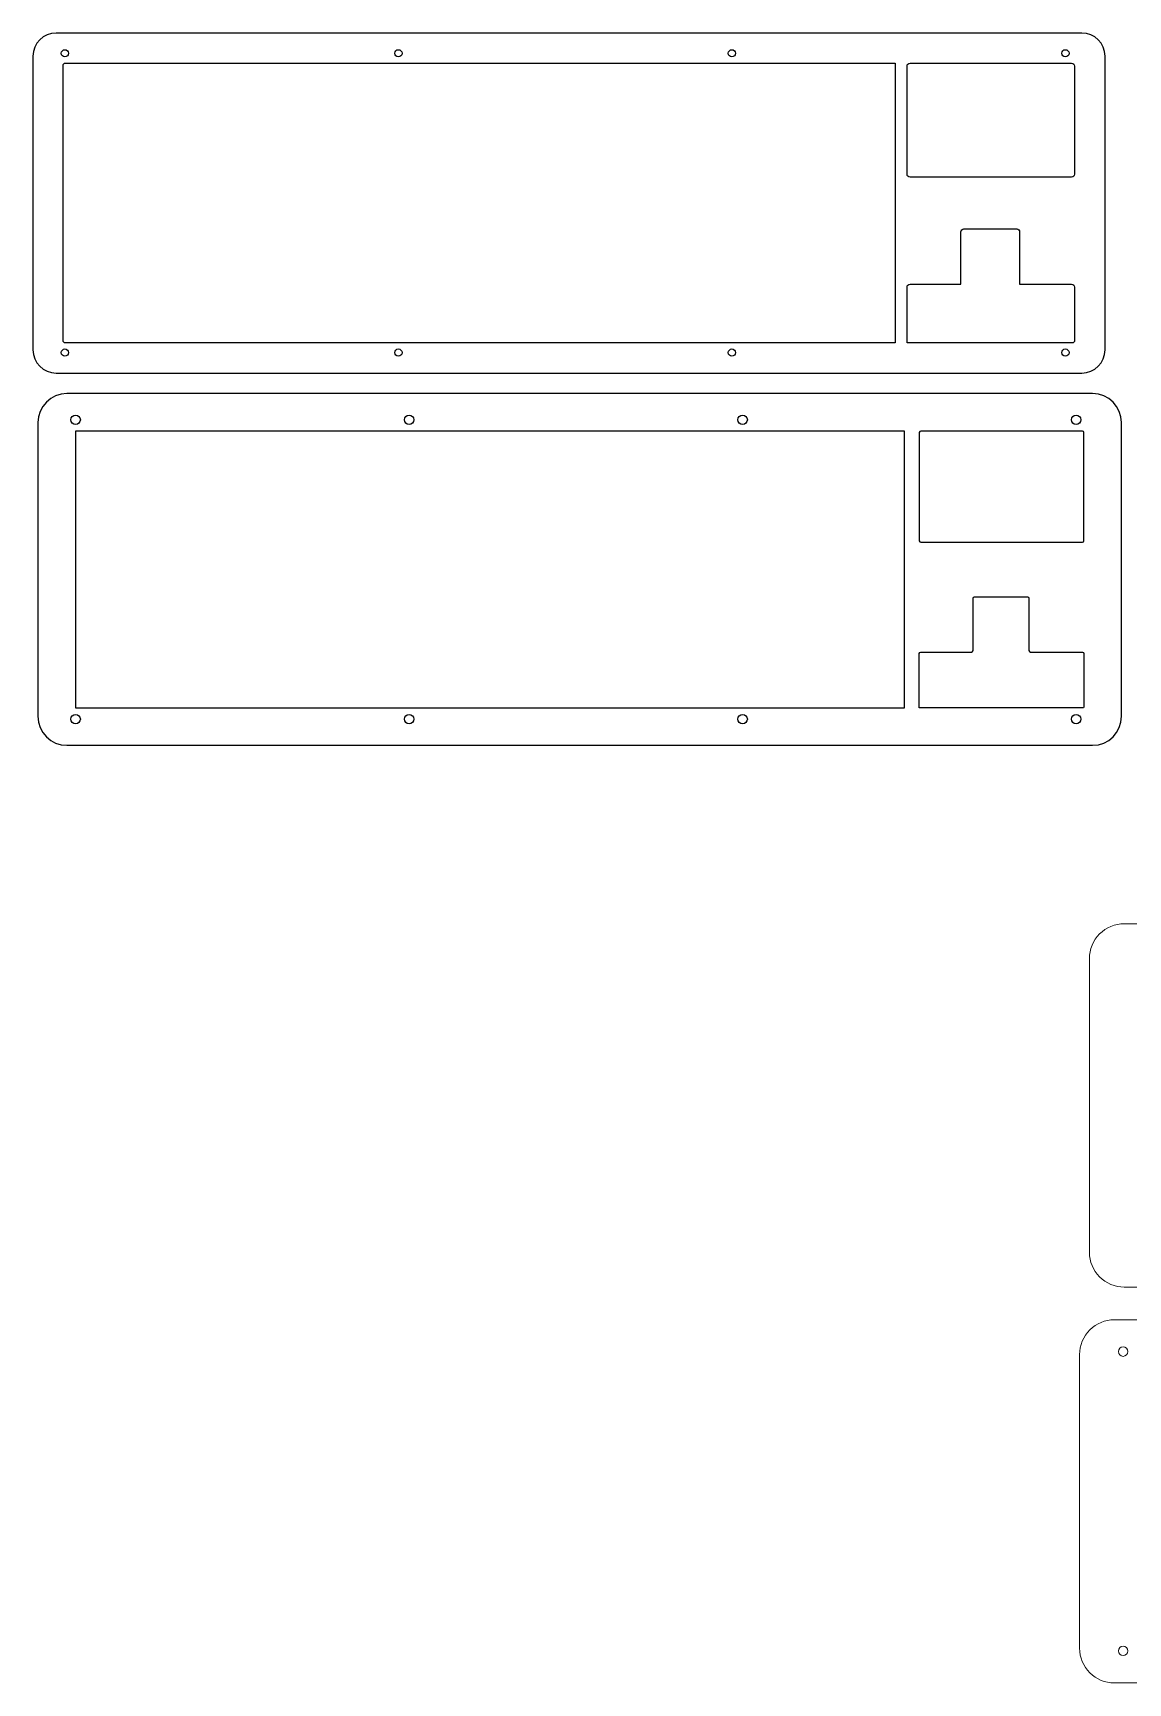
# Model space of a CAD drawing. Header units: centimetres. Extents: x -117 to 79, y -57 to 69.
# Drawn here: x -117.3 to -79.6, y 3.5 to 60.4 of the extents above; entities that cross this region are included whole.
import ezdxf

# ---------------------------------------------------------------- set-up
doc = ezdxf.new("R2010")
doc.units = ezdxf.units.CM
doc.header["$MEASUREMENT"] = 0
doc.layers.add('Layer 1', color=7, linetype='Continuous')

msp = doc.modelspace()

# ---------------------------------------------------------------- linework, layer by layer
at = {"layer": 'Layer 1', "lineweight": 25}
for points, knots in [([(-117.32106, 59.61853), (-117.32106, 60.06028), (-116.96281, 60.41853), (-116.52106, 60.41853), (-116.52106, 60.41853), (-81.15481, 60.41853), (-81.15481, 60.41853), (-80.71307, 60.41853), (-80.35482, 60.06028), (-80.35482, 59.61853), (-80.35482, 59.61853), (-80.35482, 49.49353), (-80.35482, 49.49353), (-80.35482, 49.05178), (-80.71307, 48.69354), (-81.15482, 48.69354), (-81.15482, 48.69354), (-116.52106, 48.69353), (-116.52106, 48.69353), (-116.96281, 48.69354), (-117.32106, 49.05178), (-117.32106, 49.49354), (-117.32106, 49.49354), (-117.32106, 59.61853), (-117.32106, 59.61853)], [0, 0, 0, 0, 0.125, 0.125, 0.125, 0.25, 0.25, 0.25, 0.375, 0.375, 0.375, 0.5, 0.5, 0.5, 0.625, 0.625, 0.625, 0.75, 0.75, 0.75, 0.875, 0.875, 0.875, 1, 1, 1, 1]), ([(-116.09606, 59.71853), (-116.09606, 59.78755), (-116.15203, 59.84352), (-116.22106, 59.84352), (-116.29008, 59.84352), (-116.34606, 59.78755), (-116.34606, 59.71852), (-116.34606, 59.6495), (-116.29008, 59.59352), (-116.22106, 59.59352), (-116.15203, 59.59352), (-116.09606, 59.6495), (-116.09606, 59.71852), (-116.09606, 59.71852), (-116.09606, 59.71853), (-116.09606, 59.71853)], [0, 0, 0, 0, 0.2, 0.2, 0.2, 0.4, 0.4, 0.4, 0.6, 0.6, 0.6, 0.8, 0.8, 0.8, 1, 1, 1, 1]), ([(-104.59606, 59.71853), (-104.59606, 59.78755), (-104.65203, 59.84352), (-104.72106, 59.84352), (-104.79008, 59.84352), (-104.84606, 59.78755), (-104.84606, 59.71852), (-104.84606, 59.6495), (-104.79008, 59.59352), (-104.72106, 59.59352), (-104.65203, 59.59352), (-104.59606, 59.6495), (-104.59606, 59.71852), (-104.59606, 59.71852), (-104.59606, 59.71853), (-104.59606, 59.71853)], [0, 0, 0, 0, 0.2, 0.2, 0.2, 0.4, 0.4, 0.4, 0.6, 0.6, 0.6, 0.8, 0.8, 0.8, 1, 1, 1, 1]), ([(-93.09606, 59.71853), (-93.09607, 59.78755), (-93.15205, 59.84352), (-93.22107, 59.84352), (-93.29009, 59.84352), (-93.34607, 59.78755), (-93.34607, 59.71852), (-93.34607, 59.6495), (-93.29009, 59.59352), (-93.22107, 59.59352), (-93.15205, 59.59352), (-93.09607, 59.6495), (-93.09607, 59.71852), (-93.09607, 59.71852), (-93.09606, 59.71853), (-93.09606, 59.71853)], [0, 0, 0, 0, 0.2, 0.2, 0.2, 0.4, 0.4, 0.4, 0.6, 0.6, 0.6, 0.8, 0.8, 0.8, 1, 1, 1, 1]), ([(-81.59607, 59.71853), (-81.59607, 59.71861), (-81.59607, 59.7187), (-81.59607, 59.71878), (-81.59607, 59.7878), (-81.65205, 59.84378), (-81.72107, 59.84378), (-81.79009, 59.84378), (-81.84607, 59.7878), (-81.84607, 59.71878), (-81.84607, 59.7187), (-81.84607, 59.71861), (-81.84607, 59.71854), (-81.84607, 59.71844), (-81.84607, 59.71835), (-81.84607, 59.71828), (-81.84607, 59.64925), (-81.79009, 59.59328), (-81.72107, 59.59328), (-81.65205, 59.59328), (-81.59607, 59.64925), (-81.59607, 59.71828), (-81.59607, 59.71835), (-81.59607, 59.71844), (-81.59607, 59.71852), (-81.59607, 59.71852), (-81.59607, 59.71853), (-81.59607, 59.71853)], [0, 0, 0, 0, 0.11111111, 0.11111111, 0.11111111, 0.22222222, 0.22222222, 0.22222222, 0.33333333, 0.33333333, 0.33333333, 0.44444444, 0.44444444, 0.44444444, 0.55555556, 0.55555556, 0.55555556, 0.66666667, 0.66666667, 0.66666667, 0.77777778, 0.77777778, 0.77777778, 0.88888889, 0.88888889, 0.88888889, 1, 1, 1, 1]), ([(-116.28106, 59.30353), (-116.28106, 59.30353), (-116.28106, 49.80831), (-116.28106, 49.80831), (-116.28106, 49.76691), (-116.24747, 49.73332), (-116.20606, 49.73332), (-116.20606, 49.73332), (-87.58607, 49.73332), (-87.58607, 49.73332), (-87.58607, 49.73332), (-87.58607, 59.37853), (-87.58607, 59.37853), (-87.58607, 59.37853), (-116.20606, 59.37853), (-116.20606, 59.37853), (-116.24747, 59.37852), (-116.28106, 59.34494), (-116.28106, 59.30353)], [0, 0, 0, 0, 0.16666667, 0.16666667, 0.16666667, 0.33333333, 0.33333333, 0.33333333, 0.5, 0.5, 0.5, 0.66666667, 0.66666667, 0.66666667, 0.83333333, 0.83333333, 0.83333333, 1, 1, 1, 1]), ([(-81.40668, 55.54853), (-81.40668, 55.54853), (-81.40668, 59.27853), (-81.40668, 59.27853), (-81.40668, 59.33375), (-81.45146, 59.37852), (-81.50668, 59.37852), (-81.50668, 59.37852), (-87.07981, 59.37853), (-87.07981, 59.37853), (-87.07982, 59.37852), (-87.07982, 59.37852), (-87.07982, 59.37852), (-87.13504, 59.37852), (-87.17982, 59.33375), (-87.17982, 59.27853), (-87.17982, 59.27853), (-87.17982, 55.54853), (-87.17982, 55.54853), (-87.17982, 55.49331), (-87.13504, 55.44853), (-87.07982, 55.44853), (-87.07982, 55.44853), (-87.07982, 55.44853), (-87.07982, 55.44853), (-87.07982, 55.44853), (-81.50668, 55.44853), (-81.50668, 55.44853), (-81.45146, 55.44853), (-81.40668, 55.49331), (-81.40668, 55.54853)], [0, 0, 0, 0, 0.1, 0.1, 0.1, 0.2, 0.2, 0.2, 0.3, 0.3, 0.3, 0.4, 0.4, 0.4, 0.5, 0.5, 0.5, 0.6, 0.6, 0.6, 0.7, 0.7, 0.7, 0.8, 0.8, 0.8, 0.9, 0.9, 0.9, 1, 1, 1, 1]), ([(-81.40668, 49.80832), (-81.40668, 49.80832), (-81.40668, 51.65854), (-81.40668, 51.65854), (-81.40668, 51.71376), (-81.45146, 51.75853), (-81.50668, 51.75853), (-81.50668, 51.75853), (-83.29982, 51.75853), (-83.29982, 51.75853), (-83.29982, 51.75853), (-83.29982, 53.56353), (-83.29982, 53.56353), (-83.29982, 53.61876), (-83.3446, 53.66353), (-83.39982, 53.66353), (-83.39982, 53.66353), (-85.22482, 53.66353), (-85.22482, 53.66353), (-85.28004, 53.66353), (-85.32482, 53.61876), (-85.32482, 53.56354), (-85.32482, 53.56354), (-85.32482, 51.75854), (-85.32482, 51.75854), (-85.32482, 51.75854), (-87.07981, 51.75853), (-87.07981, 51.75853), (-87.07982, 51.75853), (-87.07982, 51.75853), (-87.07982, 51.75853), (-87.13504, 51.75853), (-87.17982, 51.71376), (-87.17982, 51.65854), (-87.17982, 51.65854), (-87.17982, 49.73333), (-87.17982, 49.73333), (-87.17982, 49.73333), (-81.48168, 49.73332), (-81.48168, 49.73332), (-81.44027, 49.73332), (-81.40668, 49.76691), (-81.40668, 49.80832)], [0, 0, 0, 0, 0.07142857, 0.07142857, 0.07142857, 0.14285714, 0.14285714, 0.14285714, 0.21428571, 0.21428571, 0.21428571, 0.28571429, 0.28571429, 0.28571429, 0.35714286, 0.35714286, 0.35714286, 0.42857143, 0.42857143, 0.42857143, 0.5, 0.5, 0.5, 0.57142857, 0.57142857, 0.57142857, 0.64285714, 0.64285714, 0.64285714, 0.71428571, 0.71428571, 0.71428571, 0.78571429, 0.78571429, 0.78571429, 0.85714286, 0.85714286, 0.85714286, 0.92857143, 0.92857143, 0.92857143, 1, 1, 1, 1]), ([(-116.09606, 49.39853), (-116.09606, 49.46756), (-116.15203, 49.52354), (-116.22106, 49.52354), (-116.29008, 49.52354), (-116.34606, 49.46756), (-116.34606, 49.39854), (-116.34606, 49.32951), (-116.29008, 49.27354), (-116.22106, 49.27354), (-116.15203, 49.27354), (-116.09606, 49.32951), (-116.09606, 49.39854), (-116.09606, 49.39854), (-116.09606, 49.39853), (-116.09606, 49.39853)], [0, 0, 0, 0, 0.2, 0.2, 0.2, 0.4, 0.4, 0.4, 0.6, 0.6, 0.6, 0.8, 0.8, 0.8, 1, 1, 1, 1]), ([(-104.59606, 49.39853), (-104.59606, 49.46756), (-104.65203, 49.52354), (-104.72106, 49.52354), (-104.79008, 49.52354), (-104.84606, 49.46756), (-104.84606, 49.39854), (-104.84606, 49.32951), (-104.79008, 49.27354), (-104.72106, 49.27354), (-104.65203, 49.27354), (-104.59606, 49.32951), (-104.59606, 49.39854), (-104.59606, 49.39854), (-104.59606, 49.39853), (-104.59606, 49.39853)], [0, 0, 0, 0, 0.2, 0.2, 0.2, 0.4, 0.4, 0.4, 0.6, 0.6, 0.6, 0.8, 0.8, 0.8, 1, 1, 1, 1]), ([(-93.09606, 49.39853), (-93.09607, 49.46756), (-93.15205, 49.52354), (-93.22107, 49.52354), (-93.29009, 49.52354), (-93.34607, 49.46756), (-93.34607, 49.39854), (-93.34607, 49.32951), (-93.29009, 49.27354), (-93.22107, 49.27354), (-93.15205, 49.27354), (-93.09607, 49.32951), (-93.09607, 49.39854), (-93.09607, 49.39854), (-93.09606, 49.39853), (-93.09606, 49.39853)], [0, 0, 0, 0, 0.2, 0.2, 0.2, 0.4, 0.4, 0.4, 0.6, 0.6, 0.6, 0.8, 0.8, 0.8, 1, 1, 1, 1]), ([(-81.59607, 49.39853), (-81.59607, 49.39862), (-81.59607, 49.39871), (-81.59607, 49.39879), (-81.59607, 49.46781), (-81.65205, 49.52379), (-81.72107, 49.52379), (-81.79009, 49.52379), (-81.84607, 49.46781), (-81.84607, 49.39879), (-81.84607, 49.39871), (-81.84607, 49.39862), (-81.84607, 49.39855), (-81.84607, 49.39845), (-81.84607, 49.39836), (-81.84607, 49.39829), (-81.84607, 49.32926), (-81.79009, 49.27329), (-81.72107, 49.27329), (-81.65205, 49.27329), (-81.59607, 49.32926), (-81.59607, 49.39829), (-81.59607, 49.39836), (-81.59607, 49.39845), (-81.59607, 49.39853)], [0, 0, 0, 0, 0.125, 0.125, 0.125, 0.25, 0.25, 0.25, 0.375, 0.375, 0.375, 0.5, 0.5, 0.5, 0.625, 0.625, 0.625, 0.75, 0.75, 0.75, 0.875, 0.875, 0.875, 1, 1, 1, 1]), ([(-117.15066, 46.9827), (-117.15065, 46.9827), (-117.15065, 46.9827), (-117.15065, 46.9827), (-117.15065, 47.53489), (-116.70284, 47.9827), (-116.15065, 47.9827), (-116.15065, 47.9827), (-80.78442, 47.9827), (-80.78442, 47.9827), (-80.78442, 47.9827), (-80.78442, 47.9827), (-80.78442, 47.9827), (-80.23223, 47.9827), (-79.78442, 47.53489), (-79.78442, 46.9827), (-79.78442, 46.9827), (-79.78442, 46.9827), (-79.78442, 46.9827), (-79.78442, 46.9827), (-79.78442, 36.8577), (-79.78442, 36.8577), (-79.78442, 36.30552), (-80.23223, 35.85771), (-80.78442, 35.85771), (-80.78442, 35.85771), (-80.78442, 35.85771), (-80.78442, 35.85771), (-80.78442, 35.85771), (-116.15066, 35.8577), (-116.15066, 35.8577), (-116.70284, 35.85771), (-117.15065, 36.30552), (-117.15065, 36.85771), (-117.15065, 36.85771), (-117.15066, 46.9827), (-117.15066, 46.9827)], [0, 0, 0, 0, 0.08333333, 0.08333333, 0.08333333, 0.16666667, 0.16666667, 0.16666667, 0.25, 0.25, 0.25, 0.33333333, 0.33333333, 0.33333333, 0.41666667, 0.41666667, 0.41666667, 0.5, 0.5, 0.5, 0.58333333, 0.58333333, 0.58333333, 0.66666667, 0.66666667, 0.66666667, 0.75, 0.75, 0.75, 0.83333333, 0.83333333, 0.83333333, 0.91666667, 0.91666667, 0.91666667, 1, 1, 1, 1]), ([(-115.68816, 47.0827), (-115.68815, 47.17242), (-115.76092, 47.2452), (-115.85065, 47.2452), (-115.94038, 47.2452), (-116.01315, 47.17242), (-116.01315, 47.08269), (-116.01315, 46.99296), (-115.94038, 46.9202), (-115.85065, 46.9202), (-115.76092, 46.9202), (-115.68815, 46.99296), (-115.68815, 47.08269), (-115.68815, 47.08269), (-115.68816, 47.0827), (-115.68816, 47.0827)], [0, 0, 0, 0, 0.2, 0.2, 0.2, 0.4, 0.4, 0.4, 0.6, 0.6, 0.6, 0.8, 0.8, 0.8, 1, 1, 1, 1]), ([(-104.18816, 47.0827), (-104.18815, 47.08274), (-104.18815, 47.0828), (-104.18815, 47.08284), (-104.18815, 47.17257), (-104.26092, 47.24534), (-104.35065, 47.24534), (-104.44038, 47.24534), (-104.51315, 47.17257), (-104.51315, 47.08284), (-104.51315, 47.0828), (-104.51315, 47.08274), (-104.51315, 47.0827), (-104.51315, 47.08265), (-104.51315, 47.08259), (-104.51315, 47.08255), (-104.51315, 46.99282), (-104.44038, 46.92005), (-104.35065, 46.92005), (-104.26092, 46.92005), (-104.18815, 46.99282), (-104.18815, 47.08255), (-104.18815, 47.08259), (-104.18815, 47.08265), (-104.18815, 47.08269), (-104.18815, 47.08269), (-104.18816, 47.0827), (-104.18816, 47.0827)], [0, 0, 0, 0, 0.11111111, 0.11111111, 0.11111111, 0.22222222, 0.22222222, 0.22222222, 0.33333333, 0.33333333, 0.33333333, 0.44444444, 0.44444444, 0.44444444, 0.55555556, 0.55555556, 0.55555556, 0.66666667, 0.66666667, 0.66666667, 0.77777778, 0.77777778, 0.77777778, 0.88888889, 0.88888889, 0.88888889, 1, 1, 1, 1]), ([(-92.68817, 47.0827), (-92.68817, 47.08274), (-92.68817, 47.0828), (-92.68817, 47.08284), (-92.68817, 47.17257), (-92.76094, 47.24534), (-92.85067, 47.24534), (-92.9404, 47.24534), (-93.01317, 47.17257), (-93.01317, 47.08284), (-93.01317, 47.0828), (-93.01317, 47.08274), (-93.01317, 47.0827), (-93.01317, 47.08265), (-93.01317, 47.08259), (-93.01317, 47.08255), (-93.01317, 46.99282), (-92.9404, 46.92005), (-92.85067, 46.92005), (-92.76094, 46.92005), (-92.68817, 46.99282), (-92.68817, 47.08255), (-92.68817, 47.08259), (-92.68817, 47.08265), (-92.68817, 47.08269), (-92.68817, 47.08269), (-92.68817, 47.0827), (-92.68817, 47.0827)], [0, 0, 0, 0, 0.11111111, 0.11111111, 0.11111111, 0.22222222, 0.22222222, 0.22222222, 0.33333333, 0.33333333, 0.33333333, 0.44444444, 0.44444444, 0.44444444, 0.55555556, 0.55555556, 0.55555556, 0.66666667, 0.66666667, 0.66666667, 0.77777778, 0.77777778, 0.77777778, 0.88888889, 0.88888889, 0.88888889, 1, 1, 1, 1]), ([(-81.18817, 47.0827), (-81.18817, 47.08286), (-81.18817, 47.08306), (-81.18817, 47.08322), (-81.18817, 47.17295), (-81.26094, 47.24572), (-81.35067, 47.24572), (-81.4404, 47.24572), (-81.51317, 47.17295), (-81.51317, 47.08322), (-81.51317, 47.08306), (-81.51317, 47.08286), (-81.51317, 47.0827), (-81.51317, 47.08253), (-81.51317, 47.08233), (-81.51317, 47.08217), (-81.51317, 46.99244), (-81.4404, 46.91967), (-81.35067, 46.91967), (-81.26094, 46.91967), (-81.18817, 46.99244), (-81.18817, 47.08217), (-81.18817, 47.08233), (-81.18817, 47.08253), (-81.18817, 47.08269), (-81.18817, 47.08269), (-81.18817, 47.0827), (-81.18817, 47.0827)], [0, 0, 0, 0, 0.11111111, 0.11111111, 0.11111111, 0.22222222, 0.22222222, 0.22222222, 0.33333333, 0.33333333, 0.33333333, 0.44444444, 0.44444444, 0.44444444, 0.55555556, 0.55555556, 0.55555556, 0.66666667, 0.66666667, 0.66666667, 0.77777778, 0.77777778, 0.77777778, 0.88888889, 0.88888889, 0.88888889, 1, 1, 1, 1]), ([(-115.86066, 46.6677), (-115.86065, 46.66769), (-115.86065, 46.66769), (-115.86065, 46.66769), (-115.86065, 46.6815), (-115.84945, 46.6927), (-115.83565, 46.6927), (-115.83565, 46.6927), (-87.26566, 46.6927), (-87.26566, 46.6927), (-87.26566, 46.6927), (-87.26566, 37.14749), (-87.26566, 37.14749), (-87.26566, 37.14749), (-115.83566, 37.14749), (-115.83566, 37.14749), (-115.84945, 37.14749), (-115.86065, 37.15869), (-115.86065, 37.17249), (-115.86065, 37.17249), (-115.86066, 46.6677), (-115.86066, 46.6677)], [0, 0, 0, 0, 0.14285714, 0.14285714, 0.14285714, 0.28571429, 0.28571429, 0.28571429, 0.42857143, 0.42857143, 0.42857143, 0.57142857, 0.57142857, 0.57142857, 0.71428571, 0.71428571, 0.71428571, 0.85714286, 0.85714286, 0.85714286, 1, 1, 1, 1]), ([(-86.70942, 42.8627), (-86.70942, 42.8627), (-86.70942, 42.8627), (-86.70942, 42.8627), (-86.73703, 42.8627), (-86.75942, 42.88509), (-86.75942, 42.9127), (-86.75942, 42.9127), (-86.75942, 46.6427), (-86.75942, 46.6427), (-86.75942, 46.6427), (-86.75942, 46.6427), (-86.75942, 46.6427), (-86.75942, 46.6703), (-86.73703, 46.6927), (-86.70942, 46.6927), (-86.70942, 46.6927), (-86.70942, 46.6927), (-86.70942, 46.6927), (-86.70942, 46.6927), (-81.13628, 46.6927), (-81.13628, 46.6927), (-81.13628, 46.6927), (-81.13628, 46.6927), (-81.13628, 46.6927), (-81.10867, 46.6927), (-81.08628, 46.6703), (-81.08628, 46.6427), (-81.08628, 46.6427), (-81.08628, 46.6427), (-81.08628, 46.6427), (-81.08628, 46.6427), (-81.08628, 42.9127), (-81.08628, 42.9127), (-81.08628, 42.88509), (-81.10867, 42.8627), (-81.13628, 42.8627), (-81.13628, 42.8627), (-81.13628, 42.8627), (-81.13628, 42.8627), (-81.13628, 42.8627), (-86.70942, 42.8627), (-86.70942, 42.8627)], [0, 0, 0, 0, 0.07142857, 0.07142857, 0.07142857, 0.14285714, 0.14285714, 0.14285714, 0.21428571, 0.21428571, 0.21428571, 0.28571429, 0.28571429, 0.28571429, 0.35714286, 0.35714286, 0.35714286, 0.42857143, 0.42857143, 0.42857143, 0.5, 0.5, 0.5, 0.57142857, 0.57142857, 0.57142857, 0.64285714, 0.64285714, 0.64285714, 0.71428571, 0.71428571, 0.71428571, 0.78571429, 0.78571429, 0.78571429, 0.85714286, 0.85714286, 0.85714286, 0.92857143, 0.92857143, 0.92857143, 1, 1, 1, 1]), ([(-84.95442, 39.0727), (-84.95442, 39.0727), (-86.70942, 39.0727), (-86.70942, 39.0727), (-86.70942, 39.07271), (-86.70942, 39.07271), (-86.70942, 39.07271), (-86.73703, 39.07271), (-86.75942, 39.05031), (-86.75942, 39.02271), (-86.75942, 39.02271), (-86.75942, 39.02271), (-86.75942, 39.02271), (-86.75942, 39.02271), (-86.75942, 37.1475), (-86.75942, 37.1475), (-86.75942, 37.1475), (-81.11128, 37.14749), (-81.11128, 37.14749), (-81.11128, 37.14749), (-81.11128, 37.14749), (-81.11128, 37.14749), (-81.09748, 37.14749), (-81.08628, 37.15869), (-81.08628, 37.17249), (-81.08628, 37.17249), (-81.08628, 39.02271), (-81.08628, 39.02271), (-81.08628, 39.02271), (-81.08628, 39.02271), (-81.08628, 39.02271), (-81.08628, 39.05031), (-81.10867, 39.07271), (-81.13628, 39.07271), (-81.13628, 39.07271), (-81.13628, 39.07271), (-81.13628, 39.07271), (-81.13628, 39.07271), (-82.92942, 39.0727), (-82.92942, 39.0727), (-82.95703, 39.07271), (-82.97942, 39.0951), (-82.97942, 39.12271), (-82.97942, 39.12271), (-82.97942, 40.92771), (-82.97942, 40.92771), (-82.97942, 40.92771), (-82.97942, 40.92771), (-82.97942, 40.92771), (-82.97942, 40.95531), (-83.00181, 40.97771), (-83.02942, 40.97771), (-83.02942, 40.97771), (-83.02942, 40.97771), (-83.02942, 40.97771), (-83.02942, 40.97771), (-84.85442, 40.9777), (-84.85442, 40.9777), (-84.85442, 40.97771), (-84.85442, 40.97771), (-84.85442, 40.97771), (-84.88203, 40.97771), (-84.90442, 40.95531), (-84.90442, 40.92771), (-84.90442, 40.92771), (-84.90442, 40.92771), (-84.90442, 40.92771), (-84.90442, 40.92771), (-84.90442, 39.12271), (-84.90442, 39.12271), (-84.90442, 39.0951), (-84.92681, 39.07271), (-84.95442, 39.07271), (-84.95442, 39.07271), (-84.95442, 39.0727), (-84.95442, 39.0727)], [0, 0, 0, 0, 0.04, 0.04, 0.04, 0.08, 0.08, 0.08, 0.12, 0.12, 0.12, 0.16, 0.16, 0.16, 0.2, 0.2, 0.2, 0.24, 0.24, 0.24, 0.28, 0.28, 0.28, 0.32, 0.32, 0.32, 0.36, 0.36, 0.36, 0.4, 0.4, 0.4, 0.44, 0.44, 0.44, 0.48, 0.48, 0.48, 0.52, 0.52, 0.52, 0.56, 0.56, 0.56, 0.6, 0.6, 0.6, 0.64, 0.64, 0.64, 0.68, 0.68, 0.68, 0.72, 0.72, 0.72, 0.76, 0.76, 0.76, 0.8, 0.8, 0.8, 0.84, 0.84, 0.84, 0.88, 0.88, 0.88, 0.92, 0.92, 0.92, 0.96, 0.96, 0.96, 1, 1, 1, 1]), ([(-115.68816, 36.7627), (-115.68815, 36.85244), (-115.76092, 36.92521), (-115.85065, 36.92521), (-115.94038, 36.92521), (-116.01315, 36.85244), (-116.01315, 36.7627), (-116.01315, 36.67297), (-115.94038, 36.60021), (-115.85065, 36.60021), (-115.76092, 36.60021), (-115.68815, 36.67297), (-115.68815, 36.7627), (-115.68815, 36.7627), (-115.68816, 36.7627), (-115.68816, 36.7627)], [0, 0, 0, 0, 0.2, 0.2, 0.2, 0.4, 0.4, 0.4, 0.6, 0.6, 0.6, 0.8, 0.8, 0.8, 1, 1, 1, 1]), ([(-104.18816, 36.7627), (-104.18815, 36.76275), (-104.18815, 36.76281), (-104.18815, 36.76285), (-104.18815, 36.85258), (-104.26092, 36.92535), (-104.35065, 36.92535), (-104.44038, 36.92535), (-104.51315, 36.85258), (-104.51315, 36.76285), (-104.51315, 36.76281), (-104.51315, 36.76275), (-104.51315, 36.76272), (-104.51315, 36.76266), (-104.51315, 36.7626), (-104.51315, 36.76256), (-104.51315, 36.67283), (-104.44038, 36.60006), (-104.35065, 36.60006), (-104.26092, 36.60006), (-104.18815, 36.67283), (-104.18815, 36.76256), (-104.18815, 36.7626), (-104.18815, 36.76266), (-104.18815, 36.7627), (-104.18815, 36.7627), (-104.18816, 36.7627), (-104.18816, 36.7627)], [0, 0, 0, 0, 0.11111111, 0.11111111, 0.11111111, 0.22222222, 0.22222222, 0.22222222, 0.33333333, 0.33333333, 0.33333333, 0.44444444, 0.44444444, 0.44444444, 0.55555556, 0.55555556, 0.55555556, 0.66666667, 0.66666667, 0.66666667, 0.77777778, 0.77777778, 0.77777778, 0.88888889, 0.88888889, 0.88888889, 1, 1, 1, 1]), ([(-92.68817, 36.7627), (-92.68817, 36.76275), (-92.68817, 36.76281), (-92.68817, 36.76285), (-92.68817, 36.85258), (-92.76094, 36.92535), (-92.85067, 36.92535), (-92.9404, 36.92535), (-93.01317, 36.85258), (-93.01317, 36.76285), (-93.01317, 36.76281), (-93.01317, 36.76275), (-93.01317, 36.76272), (-93.01317, 36.76266), (-93.01317, 36.7626), (-93.01317, 36.76256), (-93.01317, 36.67283), (-92.9404, 36.60006), (-92.85067, 36.60006), (-92.76094, 36.60006), (-92.68817, 36.67283), (-92.68817, 36.76256), (-92.68817, 36.7626), (-92.68817, 36.76266), (-92.68817, 36.7627)], [0, 0, 0, 0, 0.125, 0.125, 0.125, 0.25, 0.25, 0.25, 0.375, 0.375, 0.375, 0.5, 0.5, 0.5, 0.625, 0.625, 0.625, 0.75, 0.75, 0.75, 0.875, 0.875, 0.875, 1, 1, 1, 1]), ([(-81.18817, 36.7627), (-81.18817, 36.76287), (-81.18817, 36.76307), (-81.18817, 36.76323), (-81.18817, 36.85296), (-81.26094, 36.92573), (-81.35067, 36.92573), (-81.4404, 36.92573), (-81.51317, 36.85296), (-81.51317, 36.76323), (-81.51317, 36.76307), (-81.51317, 36.76287), (-81.51317, 36.76272), (-81.51317, 36.76254), (-81.51317, 36.76234), (-81.51317, 36.76218), (-81.51317, 36.67245), (-81.4404, 36.59968), (-81.35067, 36.59968), (-81.26094, 36.59968), (-81.18817, 36.67245), (-81.18817, 36.76218), (-81.18817, 36.76234), (-81.18817, 36.76254), (-81.18817, 36.7627)], [0, 0, 0, 0, 0.125, 0.125, 0.125, 0.25, 0.25, 0.25, 0.375, 0.375, 0.375, 0.5, 0.5, 0.5, 0.625, 0.625, 0.625, 0.75, 0.75, 0.75, 0.875, 0.875, 0.875, 1, 1, 1, 1])]:
    msp.add_open_spline(points, degree=3, knots=knots, dxfattribs=at)
at = {"layer": 'Layer 1', "lineweight": 9}
for points, knots in [([(-44.32792, 29.70368), (-44.00986, 29.70388), (-43.70474, 29.57773), (-43.4797, 29.35297), (-43.25466, 29.12821), (-43.12812, 28.82174), (-43.12791, 28.50368), (-43.12791, 28.50368), (-43.12791, 18.37868), (-43.12791, 18.37868), (-43.12771, 18.06062), (-43.25387, 17.75551), (-43.47863, 17.53047), (-43.70339, 17.30542), (-44.00986, 17.17888), (-44.32792, 17.17868), (-44.32792, 17.17868), (-79.69417, 17.17868), (-79.69417, 17.17868), (-80.01222, 17.17848), (-80.31734, 17.30463), (-80.54238, 17.52939), (-80.76742, 17.75415), (-80.89396, 18.06062), (-80.89417, 18.37868), (-80.89417, 18.37868), (-80.89417, 28.50368), (-80.89417, 28.50368), (-80.89437, 28.82174), (-80.76821, 29.12685), (-80.54345, 29.35189), (-80.31869, 29.57694), (-80.01222, 29.70348), (-79.69417, 29.70368), (-79.69417, 29.70368), (-44.32792, 29.70368), (-44.32792, 29.70368)], [0, 0, 0, 0, 0.08333333, 0.08333333, 0.08333333, 0.16666667, 0.16666667, 0.16666667, 0.25, 0.25, 0.25, 0.33333333, 0.33333333, 0.33333333, 0.41666667, 0.41666667, 0.41666667, 0.5, 0.5, 0.5, 0.58333333, 0.58333333, 0.58333333, 0.66666667, 0.66666667, 0.66666667, 0.75, 0.75, 0.75, 0.83333333, 0.83333333, 0.83333333, 0.91666667, 0.91666667, 0.91666667, 1, 1, 1, 1]), ([(-44.66495, 16.05082), (-44.34689, 16.05102), (-44.04177, 15.92487), (-43.81673, 15.70011), (-43.59169, 15.47535), (-43.46515, 15.16888), (-43.46494, 14.85082), (-43.46494, 14.85082), (-43.46494, 4.72582), (-43.46494, 4.72582), (-43.46474, 4.40776), (-43.5909, 4.10265), (-43.81566, 3.87761), (-44.04042, 3.65256), (-44.34689, 3.52602), (-44.66495, 3.52582), (-44.66495, 3.52582), (-80.0312, 3.52582), (-80.0312, 3.52582), (-80.34925, 3.52562), (-80.65437, 3.65177), (-80.87941, 3.87653), (-81.10445, 4.10129), (-81.23099, 4.40776), (-81.2312, 4.72582), (-81.2312, 4.72582), (-81.2312, 14.85082), (-81.2312, 14.85082), (-81.2314, 15.16888), (-81.10524, 15.47399), (-80.88048, 15.69903), (-80.65572, 15.92408), (-80.34925, 16.05062), (-80.0312, 16.05082), (-80.0312, 16.05082), (-44.66495, 16.05082), (-44.66495, 16.05082)], [0, 0, 0, 0, 0.08333333, 0.08333333, 0.08333333, 0.16666667, 0.16666667, 0.16666667, 0.25, 0.25, 0.25, 0.33333333, 0.33333333, 0.33333333, 0.41666667, 0.41666667, 0.41666667, 0.5, 0.5, 0.5, 0.58333333, 0.58333333, 0.58333333, 0.66666667, 0.66666667, 0.66666667, 0.75, 0.75, 0.75, 0.83333333, 0.83333333, 0.83333333, 0.91666667, 0.91666667, 0.91666667, 1, 1, 1, 1]), ([(-79.5687, 14.95082), (-79.5687, 15.04057), (-79.64145, 15.11332), (-79.73119, 15.11332), (-79.82094, 15.11332), (-79.89369, 15.04057), (-79.89369, 14.95082), (-79.8937, 14.86107), (-79.82094, 14.78832), (-79.7312, 14.78832), (-79.64145, 14.78832), (-79.5687, 14.86107), (-79.5687, 14.95082)], [0, 0, 0, 0, 0.25, 0.25, 0.25, 0.5, 0.5, 0.5, 0.75, 0.75, 0.75, 1, 1, 1, 1]), ([(-79.5687, 4.63082), (-79.5687, 4.72057), (-79.64145, 4.79332), (-79.73119, 4.79332), (-79.82094, 4.79332), (-79.89369, 4.72057), (-79.89369, 4.63082), (-79.8937, 4.54107), (-79.82094, 4.46832), (-79.7312, 4.46832), (-79.64145, 4.46832), (-79.5687, 4.54107), (-79.5687, 4.63082)], [0, 0, 0, 0, 0.25, 0.25, 0.25, 0.5, 0.5, 0.5, 0.75, 0.75, 0.75, 1, 1, 1, 1])]:
    msp.add_open_spline(points, degree=3, knots=knots, dxfattribs=at)

doc.saveas('drawing.dxf')
